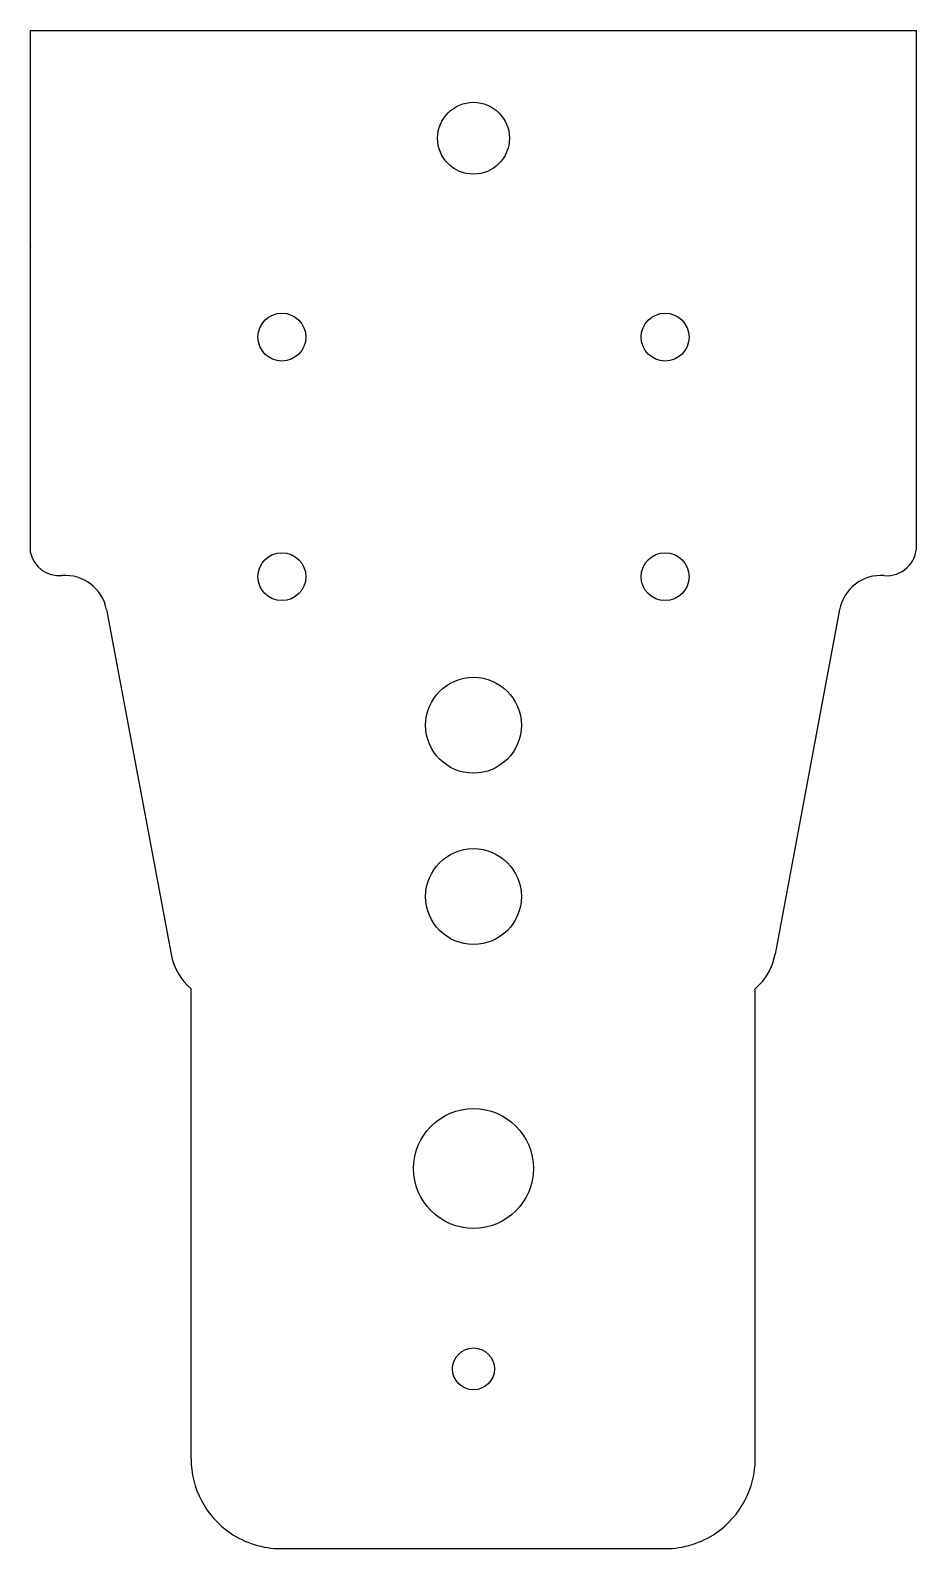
# Model space of a CAD drawing. Header units: millimetres. Extents: x 67 to 141, y 54 to 180.
import ezdxf

# ---------------------------------------------------------------- set-up
doc = ezdxf.new("R2010")
doc.units = ezdxf.units.MM
doc.layers.add('DV1_0', color=7, linetype='Continuous')

msp = doc.modelspace()

# ---------------------------------------------------------------- linework, layer by layer
at = {"layer": 'DV1_0', "color": 7, "linetype": 'Continuous'}
for p, q in [((67.38, 162.36), (67.38, 180.35)), ((67.38, 180.35), (141.38, 180.35)), ((141.38, 162.36), (141.38, 180.35)), ((67.38, 162.36), (67.38, 162.35)), ((67.38, 136.75), (67.38, 162.35)), ((141.38, 162.35), (141.38, 162.36)), ((141.38, 137.33), (141.38, 162.35)), ((73.74, 132), (79.13, 103.23)), ((134.95, 132), (129.56, 103.23)), ((80.8, 61.12), (80.8, 100.35)), ((127.9, 61.12), (127.9, 100.35)), ((88.3, 53.62), (120.4, 53.62))]:
    msp.add_line(p, q, dxfattribs=at)
for centre, radius in [((104.38, 171.35), 3), ((88.38, 154.75), 2), ((120.38, 154.75), 2), ((88.38, 134.75), 2), ((120.38, 134.75), 2), ((104.38, 122.35), 4), ((104.38, 108.05), 4), ((104.38, 85.35), 5), ((104.38, 68.62), 1.75)]:
    msp.add_circle(centre, radius, dxfattribs=at)
for centre, radius, start, end in [((138.88, 137.33), 2.5, 265.3053, 0), ((69.81, 137.33), 2.5, 193.5417, 274.6947), ((70.3, 131.35), 3.5, 10.6104, 94.6947), ((138.39, 131.35), 3.5, 85.3053, 169.3896), ((84.05, 104.15), 5, 190.6104, 229.4289), ((124.65, 104.15), 5, 310.5711, 349.3896), ((88.3, 61.12), 7.5, 180, 235.4783), ((120.4, 61.12), 7.5, 304.5217, 0), ((88.3, 61.12), 7.5, 235.4783, 270), ((120.4, 61.12), 7.5, 270, 304.5217)]:
    msp.add_arc(centre, radius, start, end, dxfattribs=at)

doc.saveas('drawing.dxf')
